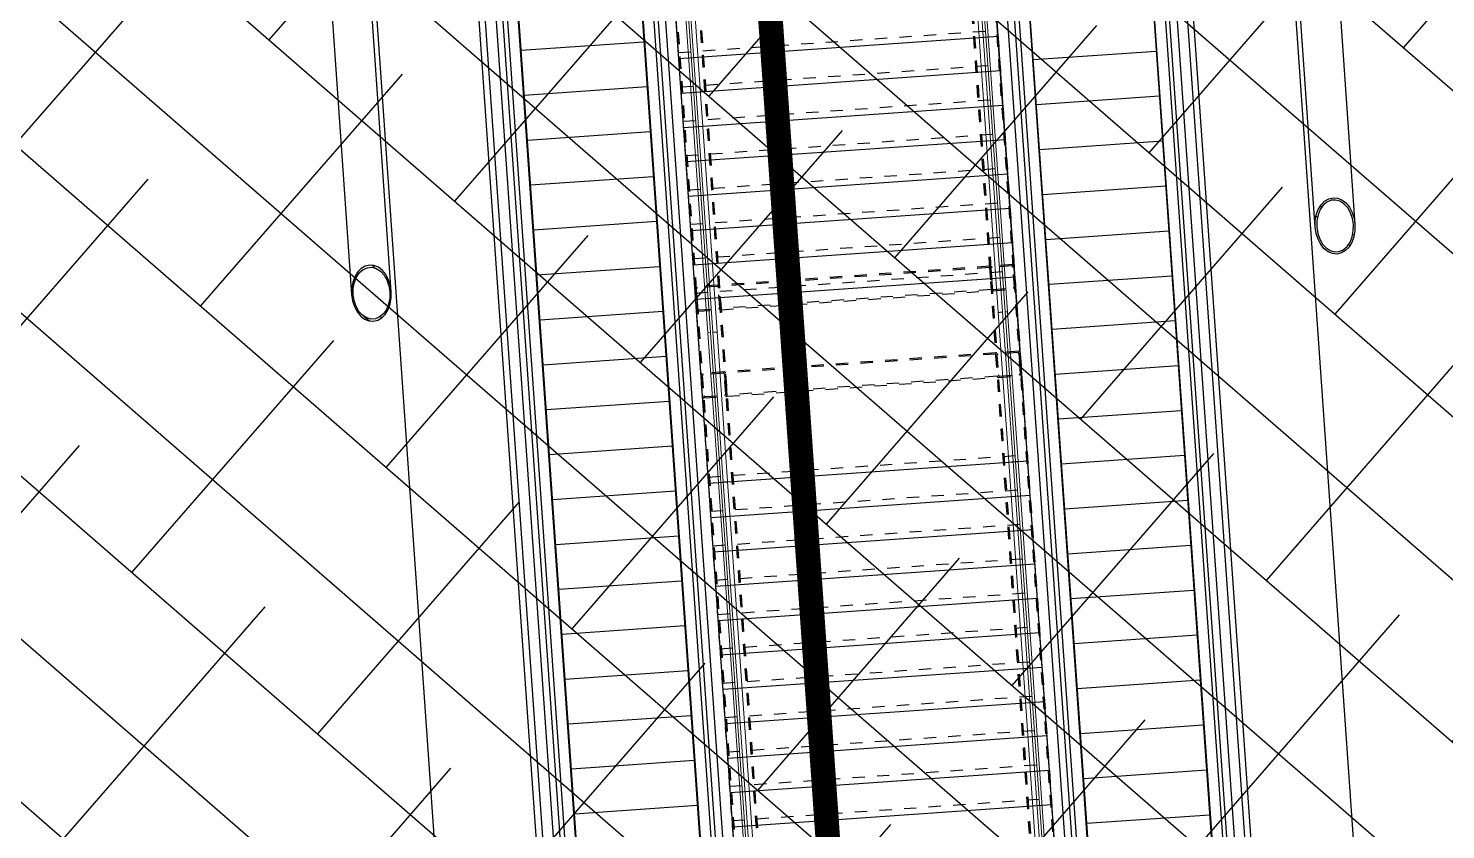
# Model space of a CAD drawing. Header units: millimetres. Extents: x 50357 to 985146, y 723188 to 1803594.
# Drawn here: x 834406.37 to 834417.89, y 820122.29 to 820128.81 of the extents above; entities that cross this region are included whole.
import ezdxf
from ezdxf.xclip import XClip

# ---------------------------------------------------------------- set-up
doc = ezdxf.new("R2010")
doc.units = ezdxf.units.MM
doc.header["$LTSCALE"] = 3
doc.header["$MEASUREMENT"] = 0
for name, pattern in [('DASHED2', [0.375, 0.25, -0.125]), ('Grid Line', [22.225, 12.7, -3.175, 3.175, -3.175]), ('XXASB-PIW-ARC-DWG-1012-MWP-XXXX-WS3-XC$0$XXXXX-PIW-P-ASB_BRIDGE_STAIR_ESCALATOR-XXX$0$Member Hidden', [4.5, 2.5, -2])]:
    doc.linetypes.add(name, pattern=pattern)
doc.layers.add('-Excluded area line', color=7, linetype='DASHED2', lineweight=40)
doc.layers.add('-Section line', color=7, linetype='Continuous')
doc.layers.add('00_Xref', color=7, linetype='Continuous')
for name, color, linetype, true_color in [('WKD071__', 7, 'Continuous', 0x6e6e6e), ('XXASB-PIW-ARC-DWG-1012-MWP-XXXX-WS3-XC$0$XXXXX-PIW-P-ASB_BRIDGE_DECK_STR-XXX$0$ADS280_BSteel', 7, 'Continuous', 0x6e6e6e), ('XXASB-PIW-ARC-DWG-1012-MWP-XXXX-WS3-XC$0$XXXXX-PIW-P-ASB_BRIDGE_DECK_STR-XXX$0$ADS280_S', 7, 'Continuous', 0x6e6e6e), ('XXASB-PIW-ARC-DWG-1012-MWP-XXXX-WS3-XC$0$XXXXX-PIW-P-ASB_BRIDGE_STAIR_ESCALATOR-XXX$0$A-GENM', 7, 'Continuous', 0x6e6e6e), ('XXASB-PIW-ARC-DWG-1012-MWP-XXXX-WS3-XC$0$XXXXX-PIW-P-ASB_BRIDGE_STAIR_ESCALATOR-XXX$0$ADS240', 7, 'XXASB-PIW-ARC-DWG-1012-MWP-XXXX-WS3-XC$0$XXXXX-PIW-P-ASB_BRIDGE_STAIR_ESCALATOR-XXX$0$Member Hidden', 0x6e6e6e), ('XXASB-PIW-ARC-DWG-1012-MWP-XXXX-WS3-XC$0$XXXXX-PIW-P-ASB_BRIDGE_STAIR_ESCALATOR-XXX$0$ADS240_F', 7, 'Continuous', 0x6e6e6e), ('XXASB-PIW-ARC-DWG-1012-MWP-XXXX-WS3-XC$0$XXXXX-PIW-P-ASB_BRIDGE_STAIR_ESCALATOR-XXX$0$ADS292_H', 7, 'XXASB-PIW-ARC-DWG-1012-MWP-XXXX-WS3-XC$0$XXXXX-PIW-P-ASB_BRIDGE_STAIR_ESCALATOR-XXX$0$Member Hidden', 0x6e6e6e), ('XXASB-PIW-ARC-DWG-1012-MWP-XXXX-WS3-XC$0$XXXXX-PIW-P-ASB_BRIDGE_STAIR_ESCALATOR-XXX$0$ADS292_H1', 7, 'XXASB-PIW-ARC-DWG-1012-MWP-XXXX-WS3-XC$0$XXXXX-PIW-P-ASB_BRIDGE_STAIR_ESCALATOR-XXX$0$Member Hidden', 0x6e6e6e), ('XXASB-PIW-ARC-DWG-1012-MWP-XXXX-WS3-XC$0$XXXXX-PIW-P-ASB_BRIDGE_STAIR_ESCALATOR-XXX$0$Q-SPCQ-1', 7, 'Continuous', 0x6e6e6e)]:
    doc.layers.add(name, color=color, linetype=linetype, true_color=true_color)
doc.layers.add('XXASB-PIW-ARC-DWG-1012-MWP-XXXX-WS3-XC$0$XXXXX-PIW-P-ASB_BRIDGE_DECK_ARC-XXX$0$A-FLOR-HRAL', color=7, linetype='Continuous', lineweight=13, true_color=0x6e6e6e)
pattern_1 = [(138.9987, (834535446.13, 818208226.75), (-233.3007, -268.3695), []), (138.9987, (834535066.06, 818208200.2), (-233.3007, -268.3695), [])]

# ---------------------------------------------------------------- blocks, each defined once
blk = doc.blocks.new('x-baseplan')
blk.add_lwpolyline([(834550.55, 818213.81), (834557.171, 818119.106), (834549.739, 818118.586), (834547.98, 818143.75), (834547.581, 818143.722), (834547.541, 818144.296), (834539.964, 818143.766), (834540.021, 818142.96), (834532.454, 818142.451), (834523.973, 818144.32), (834526.254, 818154.672), (834539.411, 818151.675), (834539.646, 818148.322), (834547.222, 818148.851), (834547.183, 818149.408), (834547.582, 818149.436), (834542.996, 818215.041), (834543.221, 818215.057), (834550.326, 818213.794), (834550.55, 818213.81)])
blk = doc.blocks.new('XXASB-PIW-ARC-DWG-1012-MWP-XXXX-WS3-XC$0$XXXXX-PIW-P-ASB_BRIDGE_DECK_ARC-XXX$0$HANDRAIL - HANDRAIL-3273728-DECK F_F_L__ARC')
at = {"layer": 'XXASB-PIW-ARC-DWG-1012-MWP-XXXX-WS3-XC$0$XXXXX-PIW-P-ASB_BRIDGE_DECK_ARC-XXX$0$A-FLOR-HRAL'}
for p, q in [((-668972, 91790), (-668972, 87310)), ((-668937, 87310), (-668937, 91790)), ((-668917, 87308), (-668917, 91788)), ((-668917, 87308), (-668917, 91788)), ((-668897, 91788), (-668897, 87308)), ((-668972, 87310), (-668972, 86090)), ((-668937, 86090), (-668937, 87310)), ((-668917, 86088), (-668917, 87308)), ((-668917, 86088), (-668917, 87308)), ((-668917, 87308), (-668897, 87308)), ((-668897, 87308), (-668897, 86088)), ((-668972, 86090), (-668972, 81890)), ((-668937, 81890), (-668937, 86090)), ((-668917, 81888), (-668917, 86088)), ((-668917, 81888), (-668917, 86088)), ((-668917, 86088), (-668897, 86088)), ((-668897, 86088), (-668897, 81888))]:
    blk.add_line(p, q, dxfattribs=at)
for points in [[(-668962, 87308), (-668964, 87308), (-668967, 87308), (-668970, 87308), (-668971, 87309), (-668972, 87309), (-668972, 87310), (-668972, 87310)], [(-668962, 86088), (-668964, 86088), (-668967, 86088), (-668970, 86088), (-668971, 86089), (-668972, 86089), (-668972, 86090), (-668972, 86090)]]:
    blk.add_open_spline(points, degree=3, knots=[0, 0, 0, 0, 0.1666667, 0.25, 0.3333333, 0.4166667, 0.5, 0.5, 0.5, 0.5], dxfattribs=at)
for points in [[(-668937, 87310), (-668937, 87310), (-668938, 87309), (-668939, 87309), (-668940, 87308), (-668942, 87308), (-668960, 87308), (-668962, 87308), (-668962, 87308)], [(-668937, 86090), (-668937, 86090), (-668938, 86089), (-668939, 86089), (-668940, 86088), (-668942, 86088), (-668960, 86088), (-668962, 86088), (-668962, 86088)]]:
    blk.add_open_spline(points, degree=3, dxfattribs=at)
blk = doc.blocks.new('XXASB-PIW-ARC-DWG-1012-MWP-XXXX-WS3-XC$0$XXXXX-PIW-P-ASB_BRIDGE_DECK_ARC-XXX$0$HANDRAIL1 - HANDRAIL-3274031-DECK F_F_L__ARC')
at = {"layer": 'XXASB-PIW-ARC-DWG-1012-MWP-XXXX-WS3-XC$0$XXXXX-PIW-P-ASB_BRIDGE_DECK_ARC-XXX$0$A-FLOR-HRAL'}
for p, q in [((-671148, 87308), (-671148, 91788)), ((-671128, 87308), (-671128, 91788)), ((-671128, 91788), (-671128, 87308)), ((-671108, 91790), (-671108, 87310)), ((-671073, 87310), (-671073, 91790)), ((-671108, 87310), (-671108, 86090)), ((-671073, 86090), (-671073, 87310)), ((-671148, 86088), (-671148, 87308)), ((-671148, 87308), (-671128, 87308)), ((-671128, 86088), (-671128, 87308)), ((-671128, 87308), (-671128, 86088)), ((-671148, 81888), (-671148, 86088)), ((-671148, 86088), (-671128, 86088)), ((-671128, 81888), (-671128, 86088)), ((-671128, 86088), (-671128, 81888)), ((-671108, 86090), (-671108, 81890)), ((-671073, 81890), (-671073, 86090))]:
    blk.add_line(p, q, dxfattribs=at)
for points in [[(-671098, 87308), (-671100, 87308), (-671102, 87308), (-671105, 87308), (-671107, 87309), (-671108, 87309), (-671108, 87310), (-671108, 87310)], [(-671098, 86088), (-671100, 86088), (-671102, 86088), (-671105, 86088), (-671107, 86089), (-671108, 86089), (-671108, 86090), (-671108, 86090)]]:
    blk.add_open_spline(points, degree=3, knots=[0, 0, 0, 0, 0.1666667, 0.25, 0.3333333, 0.4166667, 0.5, 0.5, 0.5, 0.5], dxfattribs=at)
for points in [[(-671073, 87310), (-671073, 87310), (-671073, 87309), (-671074, 87309), (-671076, 87308), (-671078, 87308), (-671095, 87308), (-671097, 87308), (-671098, 87308)], [(-671073, 86090), (-671073, 86090), (-671073, 86089), (-671074, 86089), (-671076, 86088), (-671078, 86088), (-671080, 86088), (-671097, 86088), (-671098, 86088)]]:
    blk.add_open_spline(points, degree=3, dxfattribs=at)
blk = doc.blocks.new('XXASB-PIW-ARC-DWG-1012-MWP-XXXX-WS3-XC$0$XXXXX-PIW-P-ASB_BRIDGE_DECK_ARC-XXX')
at = {"layer": 'XXASB-PIW-ARC-DWG-1012-MWP-XXXX-WS3-XC$0$XXXXX-PIW-P-ASB_BRIDGE_DECK_ARC-XXX$0$A-FLOR-HRAL', "rotation": 3.999000000000387}
for name, p in [('XXASB-PIW-ARC-DWG-1012-MWP-XXXX-WS3-XC$0$XXXXX-PIW-P-ASB_BRIDGE_DECK_ARC-XXX$0$HANDRAIL - HANDRAIL-3273728-DECK F_F_L__ARC', (835227160, 818090927)), ('XXASB-PIW-ARC-DWG-1012-MWP-XXXX-WS3-XC$0$XXXXX-PIW-P-ASB_BRIDGE_DECK_ARC-XXX$0$HANDRAIL1 - HANDRAIL-3274031-DECK F_F_L__ARC', (835226971, 818090914))]:
    blk.add_blockref(name, p, dxfattribs=at)
blk = doc.blocks.new('XXASB-PIW-ARC-DWG-1012-MWP-XXXX-WS3-XC$0$XXXXX-PIW-P-ASB_BRIDGE_DECK_STR-XXX')
at = {"layer": 'XXASB-PIW-ARC-DWG-1012-MWP-XXXX-WS3-XC$0$XXXXX-PIW-P-ASB_BRIDGE_DECK_STR-XXX$0$ADS280_BSteel'}
h = blk.add_hatch(dxfattribs=at)
h.set_pattern_fill('FP_2', color=256, angle=93.9987, style=0, pattern_type=2)
h.set_pattern_definition(pattern_1)
h.paths.add_polyline_path([(834556303, 818132062), (834556304, 818132113), (834556312, 818132162), (834556328, 818132206), (834556352, 818132244), (834556380, 818132274), (834556413, 818132293), (834556449, 818132301), (834556485, 818132298), (834556520, 818132284), (834556553, 818132259), (834556581, 818132224), (834556603, 818132182), (834556619, 818132135), (834556626, 818132084), (834556626, 818132033), (834556617, 818131984), (834556601, 818131939), (834556578, 818131901), (834556549, 818131872), (834556516, 818131853), (834556481, 818131844), (834556444, 818131848), (834556409, 818131862), (834556376, 818131887), (834556348, 818131922), (834556326, 818131964), (834556311, 818132011)], flags=0)
h.paths.add_polyline_path([(834556316, 818132062), (834556324, 818132012), (834556340, 818131966), (834556363, 818131925), (834556392, 818131893), (834556426, 818131872), (834556461, 818131862), (834556497, 818131865), (834556531, 818131879), (834556562, 818131905), (834556586, 818131941), (834556604, 818131984), (834556613, 818132033), (834556614, 818132083), (834556606, 818132133), (834556590, 818132180), (834556567, 818132220), (834556537, 818132252), (834556504, 818132274), (834556468, 818132283), (834556432, 818132281), (834556398, 818132266), (834556368, 818132240), (834556343, 818132205), (834556326, 818132162), (834556316, 818132113)], flags=0)
h = blk.add_hatch(dxfattribs=at)
h.set_pattern_fill('FP_2', color=256, angle=93.9987, style=0, pattern_type=2)
h.set_pattern_definition(pattern_1)
h.paths.add_polyline_path([(834548795, 818131537), (834548788, 818131587), (834548772, 818131635), (834548750, 818131677), (834548722, 818131711), (834548690, 818131736), (834548654, 818131751), (834548618, 818131754), (834548582, 818131746), (834548549, 818131726), (834548521, 818131697), (834548498, 818131659), (834548481, 818131614), (834548473, 818131565), (834548472, 818131514), (834548480, 818131464), (834548495, 818131416), (834548517, 818131374), (834548546, 818131340), (834548578, 818131315), (834548613, 818131300), (834548650, 818131297), (834548685, 818131305), (834548718, 818131324), (834548747, 818131354), (834548770, 818131392), (834548786, 818131436), (834548795, 818131486)], flags=0)
h.paths.add_polyline_path([(834548783, 818131536), (834548782, 818131485), (834548773, 818131437), (834548755, 818131393), (834548731, 818131358), (834548700, 818131332), (834548666, 818131317), (834548631, 818131315), (834548595, 818131325), (834548561, 818131346), (834548532, 818131378), (834548509, 818131418), (834548493, 818131465), (834548485, 818131515), (834548486, 818131566), (834548495, 818131614), (834548512, 818131657), (834548537, 818131693), (834548567, 818131719), (834548601, 818131733), (834548637, 818131736), (834548673, 818131726), (834548706, 818131705), (834548736, 818131673), (834548759, 818131633), (834548775, 818131586)], flags=0)
for p, q in [((834556303, 818132062), (834556078, 818135279)), ((834556401, 818135302), (834556626, 818132084)), ((834548247, 818134732), (834548472, 818131514)), ((834548795, 818131537), (834548570, 818134754))]:
    blk.add_line(p, q, dxfattribs=at)
at = {"layer": 'XXASB-PIW-ARC-DWG-1012-MWP-XXXX-WS3-XC$0$XXXXX-PIW-P-ASB_BRIDGE_DECK_STR-XXX$0$ADS280_S', "flags": 128}
for points in [[(834556303, 818132062), (834556304, 818132113), (834556312, 818132162), (834556328, 818132206), (834556352, 818132244), (834556380, 818132274), (834556413, 818132293), (834556449, 818132301), (834556485, 818132298), (834556520, 818132284), (834556553, 818132259), (834556581, 818132224), (834556603, 818132182), (834556619, 818132135), (834556626, 818132085)], [(834556614, 818132083), (834556606, 818132133), (834556590, 818132180), (834556567, 818132220), (834556537, 818132252), (834556504, 818132274), (834556468, 818132283), (834556432, 818132281), (834556398, 818132266), (834556368, 818132240), (834556343, 818132205), (834556326, 818132162), (834556316, 818132113), (834556316, 818132062)], [(834556626, 818132084), (834556626, 818132033), (834556617, 818131984), (834556601, 818131939), (834556578, 818131901), (834556549, 818131872), (834556516, 818131853), (834556481, 818131844), (834556444, 818131848), (834556409, 818131862), (834556376, 818131887), (834556348, 818131922), (834556326, 818131964), (834556311, 818132011), (834556303, 818132062)], [(834556316, 818132062), (834556324, 818132012), (834556340, 818131966), (834556363, 818131925), (834556392, 818131893), (834556426, 818131872), (834556461, 818131862), (834556497, 818131865), (834556531, 818131879), (834556562, 818131905), (834556586, 818131941), (834556604, 818131984), (834556613, 818132033), (834556614, 818132083)], [(834548795, 818131537), (834548788, 818131587), (834548772, 818131635), (834548750, 818131677), (834548722, 818131711), (834548690, 818131736), (834548654, 818131751), (834548618, 818131754), (834548582, 818131746), (834548549, 818131726), (834548521, 818131697), (834548498, 818131659), (834548481, 818131614), (834548473, 818131565), (834548472, 818131515)], [(834548485, 818131515), (834548486, 818131566), (834548495, 818131614), (834548512, 818131657), (834548537, 818131693), (834548567, 818131719), (834548601, 818131733), (834548637, 818131736), (834548673, 818131726), (834548706, 818131705), (834548736, 818131673), (834548759, 818131633), (834548775, 818131586), (834548783, 818131536)], [(834548472, 818131514), (834548480, 818131464), (834548495, 818131416), (834548517, 818131374), (834548546, 818131340), (834548578, 818131315), (834548613, 818131300), (834548650, 818131297), (834548685, 818131305), (834548718, 818131324), (834548747, 818131354), (834548770, 818131392), (834548786, 818131436), (834548795, 818131486), (834548795, 818131537)], [(834548783, 818131536), (834548782, 818131485), (834548773, 818131437), (834548755, 818131393), (834548731, 818131358), (834548700, 818131332), (834548666, 818131317), (834548631, 818131315), (834548595, 818131325), (834548561, 818131346), (834548532, 818131378), (834548509, 818131418), (834548493, 818131465), (834548485, 818131515)]]:
    blk.add_lwpolyline(points, dxfattribs=at)
blk = doc.blocks.new('XXASB-PIW-ARC-DWG-1012-MWP-XXXX-WS3-XC$0$XXXXX-PIW-P-ASB_BRIDGE_STAIR_ESCALATOR-XXX$0$KONEGL-TravelMaster110_Escalator_Single_metric - TM110 - 101384-1810381-DECK F_F_L__STR')
at = {"layer": 'XXASB-PIW-ARC-DWG-1012-MWP-XXXX-WS3-XC$0$XXXXX-PIW-P-ASB_BRIDGE_STAIR_ESCALATOR-XXX$0$Q-SPCQ-1'}
for p, q in [((7576, 774), (-885, 774)), ((7327, 687), (-8263, 687)), ((-8263, 629), (7327, 629)), ((7574, 594), (-7792, 594)), ((-7757, 505), (7608, 505)), ((-7748, 500), (7616, 500)), ((-4337, 500), (-4337, -500)), ((-3971, 500), (-3971, -500)), ((-3604, 500), (-3604, -500)), ((-3238, 500), (-3238, -500)), ((-2872, 500), (-2872, -500)), ((-2506, 500), (-2506, -500)), ((-2140, 500), (-2140, -500)), ((-1774, 500), (-1774, -500)), ((-1408, 500), (-1408, -500)), ((-1042, 500), (-1042, -500)), ((-676, 500), (-676, -500)), ((-310, 500), (-310, -500)), ((56, 500), (56, -500)), ((422, 500), (422, -500)), ((789, 500), (789, -500)), ((1155, 500), (1155, -500)), ((1521, 500), (1521, -500)), ((1887, 500), (1887, -500)), ((7608, -505), (-7757, -505)), ((7616, -500), (-7748, -500)), ((-8263, -629), (7327, -629)), ((7327, -687), (-8263, -687)), ((7574, -593), (-7792, -593)), ((-7790, -773), (7576, -773))]:
    blk.add_line(p, q, dxfattribs=at)
blk = doc.blocks.new('XXASB-PIW-ARC-DWG-1012-MWP-XXXX-WS3-XC$0$XXXXX-PIW-P-ASB_BRIDGE_STAIR_ESCALATOR-XXX$0$KONEGL-TravelMaster110_Escalator_Single_metric - TM110 - 101384-V1-DECK F_F_L__STR')
at = {"layer": 'XXASB-PIW-ARC-DWG-1012-MWP-XXXX-WS3-XC$0$XXXXX-PIW-P-ASB_BRIDGE_STAIR_ESCALATOR-XXX$0$Q-SPCQ-1'}
for p, q in [((7576, 774), (-7790, 774)), ((7327, 687), (-8263, 687)), ((-8263, 629), (7327, 629)), ((7574, 594), (-7792, 594)), ((-7757, 505), (7608, 505)), ((-7748, 500), (7616, 500)), ((-3971, 500), (-3971, -500)), ((-3604, 500), (-3604, -500)), ((-3238, 500), (-3238, -500)), ((-2872, 500), (-2872, -500)), ((-2506, 500), (-2506, -500)), ((-2140, 500), (-2140, -500)), ((-1774, 500), (-1774, -500)), ((-1408, 500), (-1408, -500)), ((-1042, 500), (-1042, -500)), ((-676, 500), (-676, -500)), ((-310, 500), (-310, -500)), ((56, 500), (56, -500)), ((422, 500), (422, -500)), ((789, 500), (789, -500)), ((1155, 500), (1155, -500)), ((1521, 500), (1521, -500)), ((1887, 500), (1887, -500)), ((2253, 500), (2253, -500)), ((7608, -505), (-7757, -505)), ((7616, -500), (-7748, -500)), ((-8263, -629), (7327, -629)), ((7327, -687), (-8263, -687)), ((7574, -593), (-7792, -593)), ((-885, -773), (7576, -773))]:
    blk.add_line(p, q, dxfattribs=at)
blk = doc.blocks.new('XXASB-PIW-ARC-DWG-1012-MWP-XXXX-WS3-XC$0$XXXXX-PIW-P-ASB_BRIDGE_STAIR_ESCALATOR-XXX$0$Square Hollow Sections - SHS 200x200x10-V38-DECK F_F_L__STR')
at = {"layer": 'XXASB-PIW-ARC-DWG-1012-MWP-XXXX-WS3-XC$0$XXXXX-PIW-P-ASB_BRIDGE_STAIR_ESCALATOR-XXX$0$ADS292_H'}
for p, q in [((-1100, -100), (-1100, 100)), ((1100, 100), (-1100, 100)), ((1100, 90), (-1100, 90)), ((1100, 100), (1100, -100)), ((1100, -90), (-1100, -90)), ((-1100, -100), (1100, -100))]:
    blk.add_line(p, q, dxfattribs=at)
blk = doc.blocks.new('XXASB-PIW-ARC-DWG-1012-MWP-XXXX-WS3-XC$0$XXXXX-PIW-P-ASB_BRIDGE_STAIR_ESCALATOR-XXX$0$A$C1D6126A4')
at = {"layer": 'XXASB-PIW-ARC-DWG-1012-MWP-XXXX-WS3-XC$0$XXXXX-PIW-P-ASB_BRIDGE_STAIR_ESCALATOR-XXX$0$ADS240_F'}
for p, q in [((834554618, 818120845), (834553172, 818141535)), ((834552025, 818120664), (834550578, 818141353)), ((834551132, 818133433), (834553726, 818133614)), ((834551151, 818133153), (834553745, 818133335)), ((834551171, 818132874), (834553765, 818133055)), ((834551191, 818132595), (834553784, 818132776)), ((834551210, 818132315), (834553804, 818132497)), ((834551230, 818132036), (834553823, 818132217)), ((834551249, 818131757), (834553843, 818131938)), ((834551269, 818131477), (834553862, 818131659)), ((834551373, 818129981), (834553967, 818130162)), ((834551373, 818129981), (834553967, 818130162)), ((834551393, 818129702), (834553986, 818129883)), ((834551412, 818129422), (834554006, 818129604)), ((834551432, 818129143), (834554025, 818129324)), ((834551451, 818128864), (834554045, 818129045)), ((834551471, 818128584), (834554065, 818128766)), ((834551490, 818128305), (834554084, 818128486)), ((834551510, 818128026), (834554104, 818128207)), ((834551529, 818127746), (834554123, 818127928)), ((834551549, 818127467), (834554143, 818127648)), ((834551568, 818127188), (834554162, 818127369))]:
    blk.add_line(p, q, dxfattribs=at)
blk = doc.blocks.new('XXASB-PIW-ARC-DWG-1012-MWP-XXXX-WS3-XC$0$XXXXX-PIW-P-ASB_BRIDGE_STAIR_ESCALATOR-XXX$0$200x200x10 SHS')
at = {"layer": 'XXASB-PIW-ARC-DWG-1012-MWP-XXXX-WS3-XC$0$XXXXX-PIW-P-ASB_BRIDGE_STAIR_ESCALATOR-XXX$0$ADS292_H1', "ltscale": 0.3}
blk.add_lwpolyline([(90, 0), (-90, 0, 0.414214), (-100, -10), (-100, -190, 0.414214), (-90, -200), (90, -200, 0.414214), (100, -190), (100, -10, 0.414214)], format="xyb", close=True, dxfattribs=at)
at = {"layer": 'XXASB-PIW-ARC-DWG-1012-MWP-XXXX-WS3-XC$0$XXXXX-PIW-P-ASB_BRIDGE_STAIR_ESCALATOR-XXX$0$ADS292_H1', "ltscale": 0.2}
blk.add_lwpolyline([(80, -10), (-80, -10, 0.414214), (-90, -20), (-90, -180, 0.414214), (-80, -190), (80, -190, 0.414214), (90, -180), (90, -20, 0.414214)], format="xyb", close=True, dxfattribs=at)
blk = doc.blocks.new('XXASB-PIW-ARC-DWG-1012-MWP-XXXX-WS3-XC$0$XXXXX-PIW-P-ASB_BRIDGE_STAIR_ESCALATOR-XXX')
at = {"layer": 'XXASB-PIW-ARC-DWG-1012-MWP-XXXX-WS3-XC$0$XXXXX-PIW-P-ASB_BRIDGE_STAIR_ESCALATOR-XXX$0$A-GENM'}
for points in [[(834556115, 818121613), (834556165, 818121617), (834554798, 818141174), (834554898, 818141181), (834554790, 818142726), (834554640, 818142716)], [(834550435, 818121216), (834550385, 818121213), (834549018, 818140770), (834548918, 818140763), (834548810, 818142308), (834548960, 818142319)]]:
    blk.add_lwpolyline(points, dxfattribs=at)
at = {"layer": 'XXASB-PIW-ARC-DWG-1012-MWP-XXXX-WS3-XC$0$XXXXX-PIW-P-ASB_BRIDGE_STAIR_ESCALATOR-XXX$0$ADS240'}
for p, q in [((834554615, 818120895), (834553168, 818141584)), ((834552021, 818120714), (834550575, 818141403)), ((834551128, 818133482), (834553722, 818133664)), ((834551148, 818133203), (834553742, 818133384)), ((834551168, 818132924), (834553761, 818133105)), ((834551187, 818132644), (834553781, 818132826)), ((834551207, 818132365), (834553800, 818132546)), ((834551226, 818132086), (834553820, 818132267)), ((834551246, 818131807), (834553839, 818131988)), ((834551265, 818131527), (834553859, 818131708)), ((834551370, 818130031), (834553963, 818130212)), ((834551370, 818130031), (834553963, 818130212)), ((834551389, 818129752), (834553983, 818129933)), ((834551409, 818129472), (834554002, 818129654)), ((834551428, 818129193), (834554022, 818129374)), ((834551448, 818128914), (834554042, 818129095)), ((834551467, 818128634), (834554061, 818128816)), ((834551487, 818128355), (834554081, 818128536)), ((834551506, 818128076), (834554100, 818128257)), ((834551526, 818127796), (834554120, 818127978)), ((834551545, 818127517), (834554139, 818127698)), ((834551565, 818127238), (834554159, 818127419))]:
    blk.add_line(p, q, dxfattribs=at)
at = {"layer": 'XXASB-PIW-ARC-DWG-1012-MWP-XXXX-WS3-XC$0$XXXXX-PIW-P-ASB_BRIDGE_STAIR_ESCALATOR-XXX$0$ADS292_H'}
for p, q in [((834552911, 818142394), (834554419, 818120831)), ((834552921, 818142395), (834554429, 818120832)), ((834553101, 818142408), (834554608, 818120844)), ((834553111, 818142408), (834554618, 818120845)), ((834550517, 818142227), (834552025, 818120664)), ((834550527, 818142228), (834552035, 818120664)), ((834550707, 818142240), (834552214, 818120677)), ((834550717, 818142241), (834552224, 818120678))]:
    blk.add_line(p, q, dxfattribs=at)
at = {"layer": 'XXASB-PIW-ARC-DWG-1012-MWP-XXXX-WS3-XC$0$XXXXX-PIW-P-ASB_BRIDGE_STAIR_ESCALATOR-XXX$0$ADS240_F'}
blk.add_blockref('XXASB-PIW-ARC-DWG-1012-MWP-XXXX-WS3-XC$0$XXXXX-PIW-P-ASB_BRIDGE_STAIR_ESCALATOR-XXX$0$A$C1D6126A4', (0, 0), dxfattribs=at)
at = {"layer": 'XXASB-PIW-ARC-DWG-1012-MWP-XXXX-WS3-XC$0$XXXXX-PIW-P-ASB_BRIDGE_STAIR_ESCALATOR-XXX$0$ADS292_H'}
for p, rotation in [((834552566, 818131568), 3.998705136097185), ((834552615, 818130864), 3.999000000000387)]:
    blk.add_blockref('XXASB-PIW-ARC-DWG-1012-MWP-XXXX-WS3-XC$0$XXXXX-PIW-P-ASB_BRIDGE_STAIR_ESCALATOR-XXX$0$Square Hollow Sections - SHS 200x200x10-V38-DECK F_F_L__STR', p, dxfattribs=dict(at, rotation=rotation))
at = {"layer": 'XXASB-PIW-ARC-DWG-1012-MWP-XXXX-WS3-XC$0$XXXXX-PIW-P-ASB_BRIDGE_STAIR_ESCALATOR-XXX$0$ADS292_H1'}
for p, rotation in [((834553663, 818131645), 93.99870513598016), ((834551269, 818131478), 93.99870513598017), ((834553712, 818130940), 93.99870513598016), ((834551318, 818130773), 93.99870513598017)]:
    blk.add_blockref('XXASB-PIW-ARC-DWG-1012-MWP-XXXX-WS3-XC$0$XXXXX-PIW-P-ASB_BRIDGE_STAIR_ESCALATOR-XXX$0$200x200x10 SHS', p, dxfattribs=dict(at, rotation=rotation))
at = {"layer": 'XXASB-PIW-ARC-DWG-1012-MWP-XXXX-WS3-XC$0$XXXXX-PIW-P-ASB_BRIDGE_STAIR_ESCALATOR-XXX$0$Q-SPCQ-1', "rotation": 93.99870513611988}
for name, p in [('XXASB-PIW-ARC-DWG-1012-MWP-XXXX-WS3-XC$0$XXXXX-PIW-P-ASB_BRIDGE_STAIR_ESCALATOR-XXX$0$KONEGL-TravelMaster110_Escalator_Single_metric - TM110 - 101384-1810381-DECK F_F_L__STR', (834554643, 818131577)), ('XXASB-PIW-ARC-DWG-1012-MWP-XXXX-WS3-XC$0$XXXXX-PIW-P-ASB_BRIDGE_STAIR_ESCALATOR-XXX$0$KONEGL-TravelMaster110_Escalator_Single_metric - TM110 - 101384-V1-DECK F_F_L__STR', (834550506, 818131288))]:
    blk.add_blockref(name, p, dxfattribs=at)
blk = doc.blocks.new('XXASB-PIW-ARC-DWG-1012-MWP-XXXX-WS3-XC')
for name in ['XXASB-PIW-ARC-DWG-1012-MWP-XXXX-WS3-XC$0$XXXXX-PIW-P-ASB_BRIDGE_DECK_STR-XXX', 'XXASB-PIW-ARC-DWG-1012-MWP-XXXX-WS3-XC$0$XXXXX-PIW-P-ASB_BRIDGE_DECK_ARC-XXX', 'XXASB-PIW-ARC-DWG-1012-MWP-XXXX-WS3-XC$0$XXXXX-PIW-P-ASB_BRIDGE_STAIR_ESCALATOR-XXX']:
    blk.add_blockref(name, (0, 0))

msp = doc.modelspace()

# ---------------------------------------------------------------- hatches: boundary and pattern name
at = {"layer": '-Excluded area line'}
h = msp.add_hatch(dxfattribs=at)
h.set_pattern_fill('ANSI31', color=256)
h.set_pattern_definition([(45, (-139.47494, 1995.13076), (-0.088388347648, 0.088388347648), [])])
edge = h.paths.add_edge_path(flags=0)
edge.add_arc((834436.5268, 820041.2161), 0.5122, 0, 360)
edge = h.paths.add_edge_path(flags=17)
edge.add_line((834370.1796, 819898.3582), (834354.1764, 820127.3308))
edge.add_line((834354.1764, 820127.3308), (834355.7473, 820127.4406))
edge.add_line((834355.7473, 820127.4406), (834352.9692, 820167.1368))
edge.add_line((834352.9692, 820167.1368), (834351.3095, 820168.2318))
edge.add_line((834351.3095, 820168.2318), (834350.2016, 820184.0723))
edge.add_line((834350.2016, 820184.0723), (834350.2024, 820184.0729))
edge.add_arc((834337.5716, 820166.7457), 21.4422, 53.90525, 53.90955, ccw=False)
edge.add_line((834350.2037, 820184.0719), (834353.336, 820181.5063))
edge.add_line((834353.336, 820181.5063), (834358.2744, 820176.9438))
edge.add_arc((834422.1325, 820262.4089), 106.6872, 233.233545, 261.758005)
edge.add_line((834406.8385, 820156.8237), (834414.6807, 820155.7938))
edge.add_line((834414.6807, 820155.7938), (834431.0888, 820153.6391))
edge.add_line((834431.0888, 820153.6391), (834466.4887, 820152.6977))
edge.add_line((834466.4887, 820152.6977), (834466.489, 820152.6974))
edge.add_line((834466.489, 820152.6974), (834466.4918, 820152.6976))
edge.add_line((834466.4918, 820152.6976), (834490.6781, 820153.5131))
edge.add_line((834490.6781, 820153.5131), (834493.6229, 820153.7196))
edge.add_line((834493.6229, 820153.7196), (834497.3389, 820100.6412))
edge.add_line((834497.3389, 820100.6412), (834503.3242, 820101.0602))
edge.add_line((834503.3242, 820101.0602), (834506.8161, 820051.1823))
edge.add_line((834506.8161, 820051.1823), (834500.8302, 820050.7633))
edge.add_line((834500.8302, 820050.7633), (834503.924, 820006.5714))
edge.add_line((834503.924, 820006.5714), (834501.6802, 820006.4143))
edge.add_line((834501.6802, 820006.4143), (834503.9259, 819974.3285))
edge.add_line((834503.9259, 819974.3285), (834504.6981, 819962.9897))
edge.add_line((834504.6981, 819962.9897), (834505.4238, 819963.0405))
edge.add_line((834505.4238, 819963.0405), (834506.1496, 819963.0912))
edge.add_line((834506.1496, 819963.0912), (834508.6469, 819927.0094))
edge.add_line((834508.6469, 819927.0094), (834507.2588, 819926.734))
edge.add_line((834507.2588, 819926.734), (834412.7758, 819914.6199))
edge.add_line((834412.7758, 819914.6199), (834370.1796, 819898.3582))
edge = h.paths.add_edge_path(flags=0)
edge.add_arc((834436.5268, 820041.2161), 0.5122, 0, 360)
h.paths.add_polyline_path([(834443.6736, 819938.9851), (834436.5268, 820041.2161), (834364.2033, 820036.1601), (834372.2756, 819920.6896), (834407.966, 819934.432)], flags=0)
h.paths.add_polyline_path([(834436.5268, 820041.2161), (834364.2033, 820036.1601), (834372.2756, 819920.6896), (834407.966, 819934.432), (834443.6736, 819938.9851)], flags=0)
h.paths.add_polyline_path([(834437.1913, 820039.1464), (834449.6784, 820040.0193), (834449.4933, 820042.6664), (834437.0063, 820041.7934)], flags=8)
h.paths.add_polyline_path([(834477.4882, 819990.9035), (834447.8591, 819988.8322), (834444.432, 820037.8561), (834474.0611, 820039.9274)], flags=0)
edge = h.paths.add_edge_path(flags=17)
edge.add_line((834370.1796, 819898.3582), (834354.1764, 820127.3308))
edge.add_line((834354.1764, 820127.3308), (834355.7473, 820127.4406))
edge.add_line((834355.7473, 820127.4406), (834352.9692, 820167.1368))
edge.add_line((834352.9692, 820167.1368), (834351.3095, 820168.2318))
edge.add_line((834351.3095, 820168.2318), (834350.2016, 820184.0723))
edge.add_line((834350.2016, 820184.0723), (834350.2024, 820184.0729))
edge.add_arc((834337.5716, 820166.7457), 21.4422, 53.90525, 53.90955, ccw=False)
edge.add_line((834350.2037, 820184.0719), (834353.336, 820181.5063))
edge.add_line((834353.336, 820181.5063), (834358.2744, 820176.9438))
edge.add_arc((834422.1325, 820262.4089), 106.6872, 233.233545, 261.758005)
edge.add_line((834406.8385, 820156.8237), (834414.6807, 820155.7938))
edge.add_line((834414.6807, 820155.7938), (834431.0888, 820153.6391))
edge.add_line((834431.0888, 820153.6391), (834466.4887, 820152.6977))
edge.add_line((834466.4887, 820152.6977), (834466.489, 820152.6974))
edge.add_line((834466.489, 820152.6974), (834466.4918, 820152.6976))
edge.add_line((834466.4918, 820152.6976), (834490.6781, 820153.5131))
edge.add_line((834490.6781, 820153.5131), (834493.6229, 820153.7196))
edge.add_line((834493.6229, 820153.7196), (834497.3389, 820100.6412))
edge.add_line((834497.3389, 820100.6412), (834503.3242, 820101.0602))
edge.add_line((834503.3242, 820101.0602), (834506.8161, 820051.1823))
edge.add_line((834506.8161, 820051.1823), (834500.8302, 820050.7633))
edge.add_line((834500.8302, 820050.7633), (834503.924, 820006.5714))
edge.add_line((834503.924, 820006.5714), (834501.6802, 820006.4143))
edge.add_line((834501.6802, 820006.4143), (834503.9259, 819974.3285))
edge.add_line((834503.9259, 819974.3285), (834504.6981, 819962.9897))
edge.add_line((834504.6981, 819962.9897), (834505.4238, 819963.0405))
edge.add_line((834505.4238, 819963.0405), (834506.1496, 819963.0912))
edge.add_line((834506.1496, 819963.0912), (834508.6469, 819927.0094))
edge.add_line((834508.6469, 819927.0094), (834507.2588, 819926.734))
edge.add_line((834507.2588, 819926.734), (834412.7758, 819914.6199))
edge.add_line((834412.7758, 819914.6199), (834370.1796, 819898.3582))
edge = h.paths.add_edge_path(flags=0)
edge.add_line((834403.4392, 820100.9781), (834400.9072, 820137.2129))
edge.add_line((834400.9072, 820137.2129), (834394.0525, 820136.7515))
edge.add_line((834394.0525, 820136.7515), (834383.7833, 820138.9945))
edge.add_line((834383.7833, 820138.9945), (834386.4241, 820150.9795))
edge.add_arc((834419.1147, 820262.6947), 116.4, 237.276176, 253.689242, ccw=False)
edge.add_line((834356.19, 820164.769), (834360.8576, 820098.0013))
edge.add_line((834360.8576, 820098.0013), (834403.4392, 820100.9781))
h.paths.add_polyline_path([(834427.1602, 820102.6345), (834424.329, 820143.1329), (834466.987, 820142.4068), (834469.5602, 820105.6004)], flags=0)
h = msp.add_hatch()
h.set_pattern_fill('ANSI38', color=256, scale=8)
h.set_pattern_definition([(318.99891, (834525.5252, 818208.8837), (0.6560734, 0.7546971), []), (48.99891, (834525.5252, 818208.8837), (0.55744973, 2.16546757), [2.5, -1.5])])
edge = h.paths.add_edge_path()
edge.add_line((834399.7698, 820147.3643), (834386.3999, 820150.3102))
edge.add_line((834386.3999, 820150.3102), (834383.9993, 820139.4155))
edge.add_line((834383.9993, 820139.4155), (834392.4803, 820137.5468))
edge.add_line((834392.4803, 820137.5468), (834400.4085, 820138.0699))
edge.add_line((834400.4085, 820138.0699), (834400.4702, 820137.1881))
edge.add_line((834400.4702, 820137.1881), (834402.5272, 820107.7619))
edge.add_line((834402.5272, 820107.7619), (834425.188, 820109.3459))
edge.add_line((834425.188, 820109.3459), (834423.3135, 820136.1614))
edge.add_line((834423.3135, 820136.1614), (834416.0547, 820136.2791))
edge.add_line((834416.0547, 820136.2791), (834415.3668, 820146.1197))
edge.add_line((834415.3668, 820146.1197), (834422.6256, 820146.002))
edge.add_line((834422.6256, 820146.002), (834422.0416, 820154.356))
edge.add_line((834422.0416, 820154.356), (834420.5443, 820154.8119))
edge.add_line((834420.5443, 820154.8119), (834414.7454, 820155.6584))
edge.add_arc((834430.7388, 820274.9205), 120.3297, 257.639716, 262.362038, ccw=False)
edge.add_line((834404.9813, 820157.3799), (834398.973, 820158.5794))
edge.add_line((834398.973, 820158.5794), (834399.7698, 820147.3643))

# ---------------------------------------------------------------- linework, layer by layer
at = {"layer": '-Section line', "linetype": 'Grid Line', "ltscale": 2, "const_width": 0.2, "flags": 128}
msp.add_lwpolyline([(834410.2818, 820159.204), (834413.8738, 820107.8198)], dxfattribs=at)

# ---------------------------------------------------------------- block references
at = {"layer": '00_Xref'}
ref = msp.add_blockref('x-baseplan', (-139.4749, 1995.1308), dxfattribs=at)
XClip(ref).set_block_clipping_path([(834202.6502530554, 818417.8441569643), (834906.8781916734, 818467.0750907004), (834956.2582314801, 817760.714252038), (834252.0302928621, 817711.483318302)])
at = {"layer": 'WKD071__', "xscale": 0.001, "yscale": 0.001, "zscale": 0.001}
msp.add_blockref('XXASB-PIW-ARC-DWG-1012-MWP-XXXX-WS3-XC', (-139.4749, 1995.1308), dxfattribs=at)

doc.saveas('drawing.dxf')
